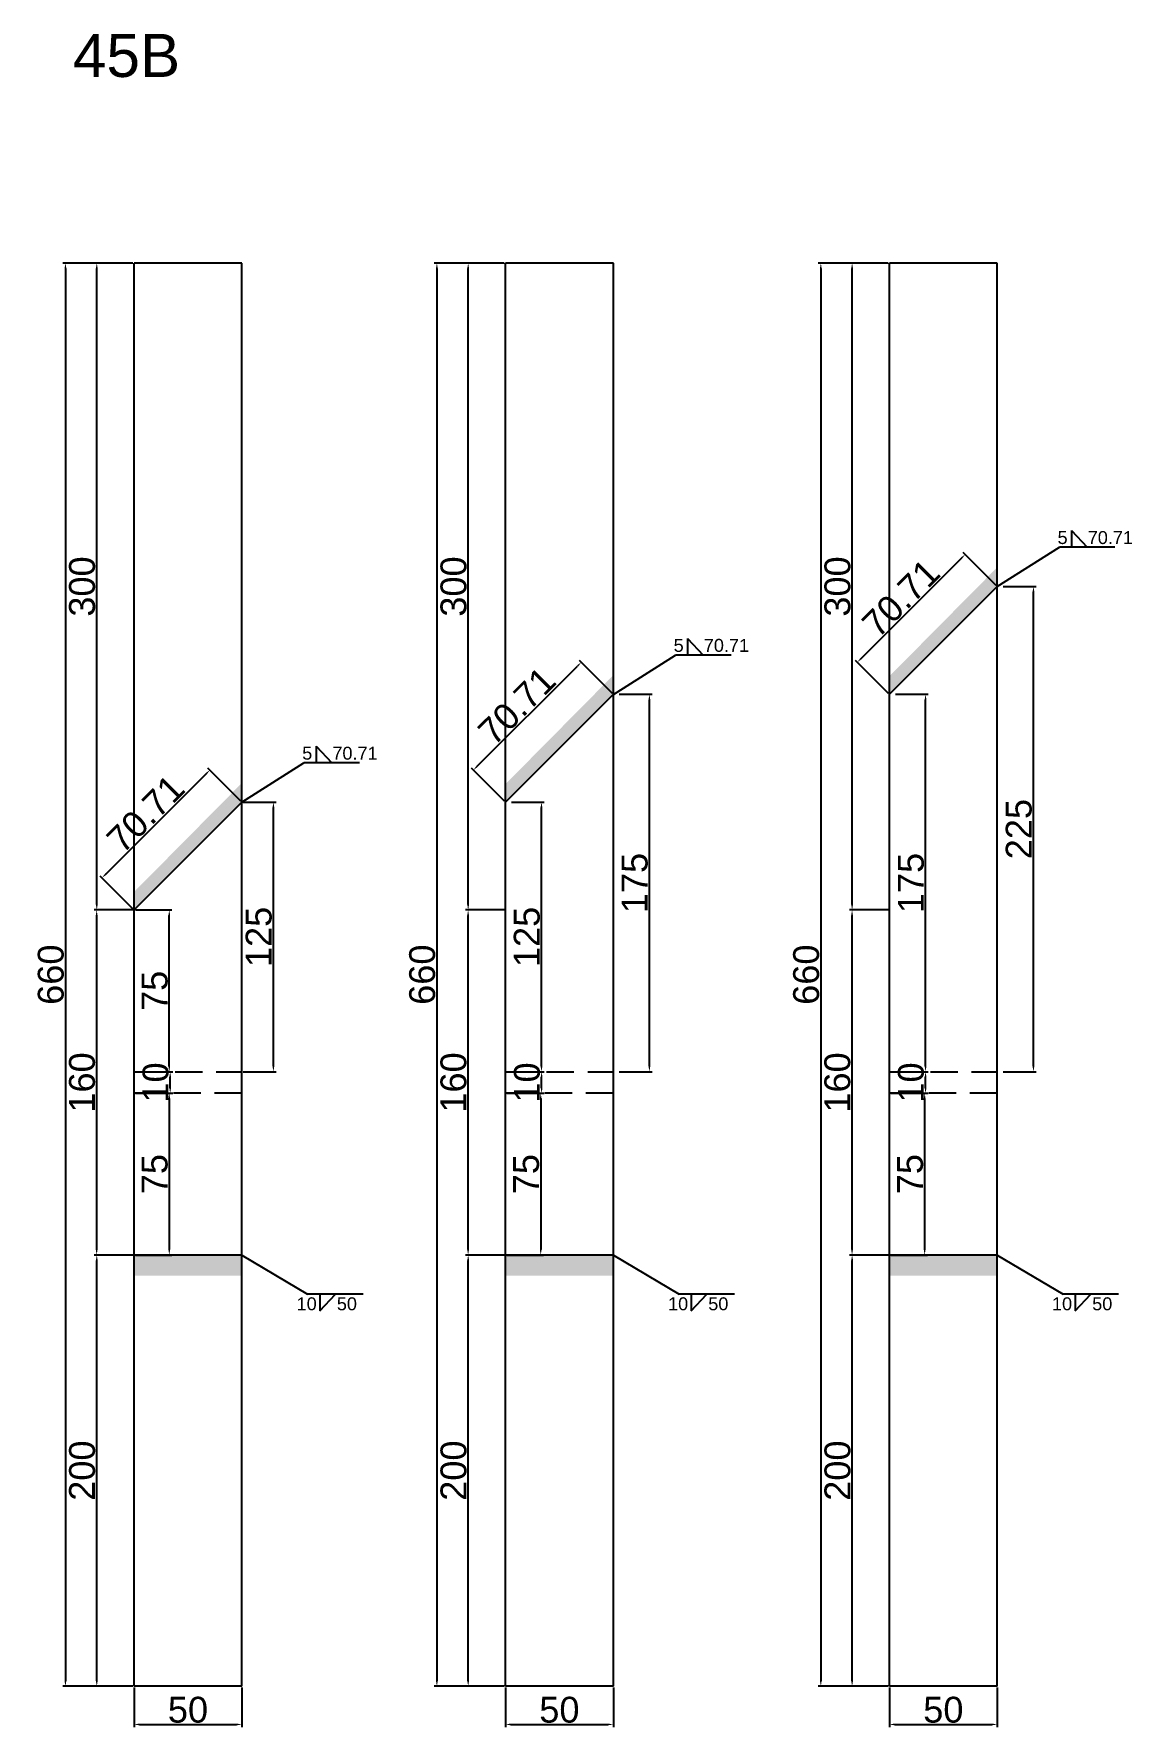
# Model space of a CAD drawing. Header units: millimetres. Extents: x 1455 to 24185, y -7314 to 4772.
# Drawn here: x 17683 to 18192, y 46 to 832 of the extents above; entities that cross this region are included whole.
import ezdxf

# ---------------------------------------------------------------- set-up
doc = ezdxf.new("R2010")
doc.units = ezdxf.units.MM
doc.linetypes.add('DASHED', pattern=[19.05, 12.7, -6.35])
for name, color, linetype in [('尺寸标注', 6, 'Continuous'), ('标号', 4, 'Continuous'), ('焊缝', 250, 'Continuous')]:
    doc.layers.add(name, color=color, linetype=linetype)
doc.styles.get("Standard").update_dxf_attribs({"font": 'arial.ttf'})
doc.dimstyles.new('ISO-25-JHF', dxfattribs={"dimtxt": 12, "dimasz": 2.5, "dimexe": 1.25, "dimexo": 0.625, "dimtad": 1, "dimtxsty": 'Standard', "dimcen": 2.5, "dimadec": 0, "dimazin": 0, "dimtfac": 1, "dimtmove": 0, "dimatfit": 3, "dimfxl": 1, "dimarcsym": 0})

# ---------------------------------------------------------------- blocks, each defined once
blk = doc.blocks.new('*D850')
at = {"layer": 'Defpoints', "color": 0, "transparency": 16777216}
for p in [(17729.41, 65.25), (17779.41, 65.25), (17779.41, 47.56)]:
    blk.add_point(p, dxfattribs=at)
at = {"layer": '尺寸标注', "color": 0, "lineweight": -2, "transparency": 16777216}
for p, q in [((17729.41, 64.62), (17729.41, 46.31)), ((17779.41, 64.62), (17779.41, 46.31)), ((17731.91, 47.56), (17776.91, 47.56))]:
    blk.add_line(p, q, dxfattribs=at)
at = {"layer": '尺寸标注', "color": 0, "transparency": 16777216}
for points in [[(17731.91, 47.97), (17731.91, 47.14), (17729.41, 47.56)], [(17776.91, 47.97), (17776.91, 47.14), (17779.41, 47.56)]]:
    blk.add_solid(points, dxfattribs=at)
at = {"layer": '尺寸标注', "color": 0, "transparency": 16777216, "insert": (17754.41, 54.31), "char_height": 12, "attachment_point": 5}
blk.add_mtext('50', dxfattribs=at)
blk = doc.blocks.new('*D959')
at = {"layer": 'Defpoints', "color": 0, "transparency": 16777216}
for p in [(17729.41, 340.25), (17729.41, 265.25), (17745.75, 265.25)]:
    blk.add_point(p, dxfattribs=at)
at = {"layer": '尺寸标注', "color": 0, "lineweight": -2, "transparency": 16777216}
for p, q in [((17730.04, 340.25), (17747, 340.25)), ((17745.75, 337.75), (17745.75, 267.75)), ((17730.04, 265.25), (17747, 265.25))]:
    blk.add_line(p, q, dxfattribs=at)
at = {"layer": '尺寸标注', "color": 0, "transparency": 16777216}
for points in [[(17745.34, 337.75), (17746.17, 337.75), (17745.75, 340.25)], [(17745.34, 267.75), (17746.17, 267.75), (17745.75, 265.25)]]:
    blk.add_solid(points, dxfattribs=at)
at = {"layer": '尺寸标注', "color": 0, "transparency": 16777216, "insert": (17739.03, 302.75), "char_height": 12, "attachment_point": 5, "rotation": 90}
blk.add_mtext('75', dxfattribs=at)
blk = doc.blocks.new('*D960')
at = {"layer": 'Defpoints', "color": 0, "transparency": 16777216}
for p in [(17729.41, 350.25), (17746.17, 350.25), (17729.41, 340.25)]:
    blk.add_point(p, dxfattribs=at)
at = {"layer": '尺寸标注', "color": 0, "lineweight": -2, "transparency": 16777216}
for p, q in [((17730.04, 350.25), (17747.42, 350.25)), ((17746.17, 342.75), (17746.17, 347.75)), ((17730.04, 340.25), (17747.42, 340.25))]:
    blk.add_line(p, q, dxfattribs=at)
at = {"layer": '尺寸标注', "color": 0, "transparency": 16777216}
for points in [[(17745.75, 347.75), (17746.59, 347.75), (17746.17, 350.25)], [(17745.75, 342.75), (17746.59, 342.75), (17746.17, 340.25)]]:
    blk.add_solid(points, dxfattribs=at)
at = {"layer": '尺寸标注', "color": 0, "transparency": 16777216, "insert": (17739.42, 345.25), "char_height": 12, "attachment_point": 5, "rotation": 90}
blk.add_mtext('10', dxfattribs=at)
blk = doc.blocks.new('*D851')
at = {"layer": 'Defpoints', "color": 0, "transparency": 16777216}
for p in [(17712.14, 265.25), (17729.41, 265.25), (17729.41, 65.25)]:
    blk.add_point(p, dxfattribs=at)
at = {"layer": '尺寸标注', "color": 0, "lineweight": -2, "transparency": 16777216}
for p, q in [((17728.79, 265.25), (17710.89, 265.25)), ((17712.14, 67.75), (17712.14, 262.75)), ((17728.79, 65.25), (17710.89, 65.25))]:
    blk.add_line(p, q, dxfattribs=at)
at = {"layer": '尺寸标注', "color": 0, "transparency": 16777216}
for points in [[(17711.72, 262.75), (17712.56, 262.75), (17712.14, 265.25)], [(17711.72, 67.75), (17712.56, 67.75), (17712.14, 65.25)]]:
    blk.add_solid(points, dxfattribs=at)
at = {"layer": '尺寸标注', "color": 0, "transparency": 16777216, "insert": (17705.39, 165.25), "char_height": 12, "attachment_point": 5, "rotation": 90}
blk.add_mtext('200', dxfattribs=at)
blk = doc.blocks.new('*D852')
at = {"layer": 'Defpoints', "color": 0, "transparency": 16777216}
for p in [(17712.14, 725.25), (17729.41, 725.25), (17729.41, 425.25)]:
    blk.add_point(p, dxfattribs=at)
at = {"layer": '尺寸标注', "color": 0, "lineweight": -2, "transparency": 16777216}
for p, q in [((17728.79, 725.25), (17710.89, 725.25)), ((17712.14, 427.75), (17712.14, 722.75)), ((17728.79, 425.25), (17710.89, 425.25))]:
    blk.add_line(p, q, dxfattribs=at)
at = {"layer": '尺寸标注', "color": 0, "transparency": 16777216}
for points in [[(17711.72, 722.75), (17712.56, 722.75), (17712.14, 725.25)], [(17711.72, 427.75), (17712.56, 427.75), (17712.14, 425.25)]]:
    blk.add_solid(points, dxfattribs=at)
at = {"layer": '尺寸标注', "color": 0, "transparency": 16777216, "insert": (17705.38, 575.25), "char_height": 12, "attachment_point": 5, "rotation": 90}
blk.add_mtext('300', dxfattribs=at)
blk = doc.blocks.new('*D961')
at = {"layer": 'Defpoints', "color": 0, "transparency": 16777216}
for p in [(17764.55, 490.11), (17779.41, 475.25), (17729.43, 425.26)]:
    blk.add_point(p, dxfattribs=at)
at = {"layer": '尺寸标注', "color": 0, "lineweight": -2, "transparency": 16777216}
for p, q in [((17716.33, 441.89), (17762.78, 488.34)), ((17778.97, 475.69), (17763.67, 490.99)), ((17728.98, 425.7), (17713.68, 441))]:
    blk.add_line(p, q, dxfattribs=at)
at = {"layer": '尺寸标注', "color": 0, "transparency": 16777216}
for points in [[(17762.49, 488.64), (17763.08, 488.05), (17764.55, 490.11)], [(17716.04, 442.18), (17716.63, 441.59), (17714.56, 440.12)]]:
    blk.add_solid(points, dxfattribs=at)
at = {"layer": '尺寸标注', "color": 0, "transparency": 16777216, "insert": (17734.78, 469.89), "char_height": 12, "attachment_point": 5, "rotation": 45}
blk.add_mtext('70.71', dxfattribs=at)
blk = doc.blocks.new('*D855')
at = {"layer": 'Defpoints', "color": 0, "transparency": 16777216}
for p in [(17779.41, 475.25), (17794, 475.25), (17779.41, 350.25)]:
    blk.add_point(p, dxfattribs=at)
at = {"layer": '尺寸标注', "color": 0, "lineweight": -2, "transparency": 16777216}
for p, q in [((17780.04, 475.25), (17795.25, 475.25)), ((17794, 352.75), (17794, 472.75)), ((17780.04, 350.25), (17795.25, 350.25))]:
    blk.add_line(p, q, dxfattribs=at)
at = {"layer": '尺寸标注', "color": 0, "transparency": 16777216}
for points in [[(17793.58, 472.75), (17794.42, 472.75), (17794, 475.25)], [(17793.58, 352.75), (17794.42, 352.75), (17794, 350.25)]]:
    blk.add_solid(points, dxfattribs=at)
at = {"layer": '尺寸标注', "color": 0, "transparency": 16777216, "insert": (17787.25, 412.75), "char_height": 12, "attachment_point": 5, "rotation": 90}
blk.add_mtext('125', dxfattribs=at)
blk = doc.blocks.new('*D856')
at = {"layer": 'Defpoints', "color": 0, "transparency": 16777216}
for p in [(17729.41, 425.25), (17745.75, 425.25), (17729.41, 350.25)]:
    blk.add_point(p, dxfattribs=at)
at = {"layer": '尺寸标注', "color": 0, "lineweight": -2, "transparency": 16777216}
for p, q in [((17730.04, 425.25), (17747, 425.25)), ((17745.75, 352.75), (17745.75, 422.75)), ((17730.04, 350.25), (17747, 350.25))]:
    blk.add_line(p, q, dxfattribs=at)
at = {"layer": '尺寸标注', "color": 0, "transparency": 16777216}
for points in [[(17745.34, 422.75), (17746.17, 422.75), (17745.75, 425.25)], [(17745.34, 352.75), (17746.17, 352.75), (17745.75, 350.25)]]:
    blk.add_solid(points, dxfattribs=at)
at = {"layer": '尺寸标注', "color": 0, "transparency": 16777216, "insert": (17739.03, 387.75), "char_height": 12, "attachment_point": 5, "rotation": 90}
blk.add_mtext('75', dxfattribs=at)
blk = doc.blocks.new('*D878')
at = {"layer": 'Defpoints', "color": 0, "transparency": 16777216}
for p in [(17712.11, 425.25), (17729.41, 425.25), (17729.41, 265.25)]:
    blk.add_point(p, dxfattribs=at)
at = {"layer": '尺寸标注', "color": 0, "lineweight": -2, "transparency": 16777216}
for p, q in [((17728.79, 425.25), (17710.86, 425.25)), ((17712.11, 267.75), (17712.11, 422.75)), ((17728.79, 265.25), (17710.86, 265.25))]:
    blk.add_line(p, q, dxfattribs=at)
at = {"layer": '尺寸标注', "color": 0, "transparency": 16777216}
for points in [[(17711.69, 422.75), (17712.52, 422.75), (17712.11, 425.25)], [(17711.69, 267.75), (17712.52, 267.75), (17712.11, 265.25)]]:
    blk.add_solid(points, dxfattribs=at)
at = {"layer": '尺寸标注', "color": 0, "transparency": 16777216, "insert": (17705.35, 345.25), "char_height": 12, "attachment_point": 5, "rotation": 90}
blk.add_mtext('160', dxfattribs=at)
blk = doc.blocks.new('*D879')
at = {"layer": 'Defpoints', "color": 0, "transparency": 16777216}
for p in [(17729.41, 725.25), (17697.63, 65.25), (17729.41, 65.25)]:
    blk.add_point(p, dxfattribs=at)
at = {"layer": '尺寸标注', "color": 0, "lineweight": -2, "transparency": 16777216}
for p, q in [((17728.79, 725.25), (17696.38, 725.25)), ((17697.63, 722.75), (17697.63, 67.75)), ((17728.79, 65.25), (17696.38, 65.25))]:
    blk.add_line(p, q, dxfattribs=at)
at = {"layer": '尺寸标注', "color": 0, "transparency": 16777216}
for points in [[(17697.21, 722.75), (17698.05, 722.75), (17697.63, 725.25)], [(17697.21, 67.75), (17698.05, 67.75), (17697.63, 65.25)]]:
    blk.add_solid(points, dxfattribs=at)
at = {"layer": '尺寸标注', "color": 0, "transparency": 16777216, "insert": (17690.88, 395.25), "char_height": 12, "attachment_point": 5, "rotation": 90}
blk.add_mtext('660', dxfattribs=at)
blk = doc.blocks.new('*D880')
at = {"layer": 'Defpoints', "color": 0, "transparency": 16777216}
for p in [(17901.54, 65.25), (17951.54, 65.25), (17951.54, 47.56)]:
    blk.add_point(p, dxfattribs=at)
at = {"layer": '尺寸标注', "color": 0, "lineweight": -2, "transparency": 16777216}
for p, q in [((17901.54, 64.62), (17901.54, 46.31)), ((17951.54, 64.62), (17951.54, 46.31)), ((17904.04, 47.56), (17949.04, 47.56))]:
    blk.add_line(p, q, dxfattribs=at)
at = {"layer": '尺寸标注', "color": 0, "transparency": 16777216}
for points in [[(17904.04, 47.97), (17904.04, 47.14), (17901.54, 47.56)], [(17949.04, 47.97), (17949.04, 47.14), (17951.54, 47.56)]]:
    blk.add_solid(points, dxfattribs=at)
at = {"layer": '尺寸标注', "color": 0, "transparency": 16777216, "insert": (17926.54, 54.31), "char_height": 12, "attachment_point": 5}
blk.add_mtext('50', dxfattribs=at)
blk = doc.blocks.new('*D962')
at = {"layer": 'Defpoints', "color": 0, "transparency": 16777216}
for p in [(17901.54, 340.25), (17901.54, 265.25), (17917.88, 265.25)]:
    blk.add_point(p, dxfattribs=at)
at = {"layer": '尺寸标注', "color": 0, "lineweight": -2, "transparency": 16777216}
for p, q in [((17902.17, 340.25), (17919.13, 340.25)), ((17917.88, 337.75), (17917.88, 267.75)), ((17902.17, 265.25), (17919.13, 265.25))]:
    blk.add_line(p, q, dxfattribs=at)
at = {"layer": '尺寸标注', "color": 0, "transparency": 16777216}
for points in [[(17917.47, 337.75), (17918.3, 337.75), (17917.88, 340.25)], [(17917.47, 267.75), (17918.3, 267.75), (17917.88, 265.25)]]:
    blk.add_solid(points, dxfattribs=at)
at = {"layer": '尺寸标注', "color": 0, "transparency": 16777216, "insert": (17911.16, 302.75), "char_height": 12, "attachment_point": 5, "rotation": 90}
blk.add_mtext('75', dxfattribs=at)
blk = doc.blocks.new('*D963')
at = {"layer": 'Defpoints', "color": 0, "transparency": 16777216}
for p in [(17901.54, 350.25), (17918.3, 350.25), (17901.54, 340.25)]:
    blk.add_point(p, dxfattribs=at)
at = {"layer": '尺寸标注', "color": 0, "lineweight": -2, "transparency": 16777216}
for p, q in [((17902.17, 350.25), (17919.55, 350.25)), ((17918.3, 342.75), (17918.3, 347.75)), ((17902.17, 340.25), (17919.55, 340.25))]:
    blk.add_line(p, q, dxfattribs=at)
at = {"layer": '尺寸标注', "color": 0, "transparency": 16777216}
for points in [[(17917.88, 347.75), (17918.72, 347.75), (17918.3, 350.25)], [(17917.88, 342.75), (17918.72, 342.75), (17918.3, 340.25)]]:
    blk.add_solid(points, dxfattribs=at)
at = {"layer": '尺寸标注', "color": 0, "transparency": 16777216, "insert": (17911.55, 345.25), "char_height": 12, "attachment_point": 5, "rotation": 90}
blk.add_mtext('10', dxfattribs=at)
blk = doc.blocks.new('*D881')
at = {"layer": 'Defpoints', "color": 0, "transparency": 16777216}
for p in [(17884.27, 265.25), (17901.54, 265.25), (17901.54, 65.25)]:
    blk.add_point(p, dxfattribs=at)
at = {"layer": '尺寸标注', "color": 0, "lineweight": -2, "transparency": 16777216}
for p, q in [((17900.92, 265.25), (17883.02, 265.25)), ((17884.27, 67.75), (17884.27, 262.75)), ((17900.92, 65.25), (17883.02, 65.25))]:
    blk.add_line(p, q, dxfattribs=at)
at = {"layer": '尺寸标注', "color": 0, "transparency": 16777216}
for points in [[(17883.85, 262.75), (17884.69, 262.75), (17884.27, 265.25)], [(17883.85, 67.75), (17884.69, 67.75), (17884.27, 65.25)]]:
    blk.add_solid(points, dxfattribs=at)
at = {"layer": '尺寸标注', "color": 0, "transparency": 16777216, "insert": (17877.52, 165.25), "char_height": 12, "attachment_point": 5, "rotation": 90}
blk.add_mtext('200', dxfattribs=at)
blk = doc.blocks.new('*D882')
at = {"layer": 'Defpoints', "color": 0, "transparency": 16777216}
for p in [(17884.27, 725.25), (17901.54, 725.25), (17901.54, 425.25)]:
    blk.add_point(p, dxfattribs=at)
at = {"layer": '尺寸标注', "color": 0, "lineweight": -2, "transparency": 16777216}
for p, q in [((17900.92, 725.25), (17883.02, 725.25)), ((17884.27, 427.75), (17884.27, 722.75)), ((17900.92, 425.25), (17883.02, 425.25))]:
    blk.add_line(p, q, dxfattribs=at)
at = {"layer": '尺寸标注', "color": 0, "transparency": 16777216}
for points in [[(17883.85, 722.75), (17884.69, 722.75), (17884.27, 725.25)], [(17883.85, 427.75), (17884.69, 427.75), (17884.27, 425.25)]]:
    blk.add_solid(points, dxfattribs=at)
at = {"layer": '尺寸标注', "color": 0, "transparency": 16777216, "insert": (17877.51, 575.25), "char_height": 12, "attachment_point": 5, "rotation": 90}
blk.add_mtext('300', dxfattribs=at)
blk = doc.blocks.new('*D964')
at = {"layer": 'Defpoints', "color": 0, "transparency": 16777216}
for p in [(17936.67, 540.11), (17951.53, 525.25), (17901.54, 475.26)]:
    blk.add_point(p, dxfattribs=at)
at = {"layer": '尺寸标注', "color": 0, "lineweight": -2, "transparency": 16777216}
for p, q in [((17888.45, 491.89), (17934.9, 538.34)), ((17951.09, 525.69), (17935.79, 540.99)), ((17901.1, 475.7), (17885.8, 491))]:
    blk.add_line(p, q, dxfattribs=at)
at = {"layer": '尺寸标注', "color": 0, "transparency": 16777216}
for points in [[(17934.61, 538.64), (17935.2, 538.05), (17936.67, 540.11)], [(17888.15, 492.18), (17888.74, 491.59), (17886.68, 490.12)]]:
    blk.add_solid(points, dxfattribs=at)
at = {"layer": '尺寸标注', "color": 0, "transparency": 16777216, "insert": (17906.9, 519.89), "char_height": 12, "attachment_point": 5, "rotation": 45}
blk.add_mtext('70.71', dxfattribs=at)
blk = doc.blocks.new('*D883')
at = {"layer": 'Defpoints', "color": 0, "transparency": 16777216}
for p in [(17884.24, 425.25), (17901.54, 425.25), (17901.54, 265.25)]:
    blk.add_point(p, dxfattribs=at)
at = {"layer": '尺寸标注', "color": 0, "lineweight": -2, "transparency": 16777216}
for p, q in [((17900.92, 425.25), (17882.99, 425.25)), ((17884.24, 267.75), (17884.24, 422.75)), ((17900.92, 265.25), (17882.99, 265.25))]:
    blk.add_line(p, q, dxfattribs=at)
at = {"layer": '尺寸标注', "color": 0, "transparency": 16777216}
for points in [[(17883.82, 422.75), (17884.65, 422.75), (17884.24, 425.25)], [(17883.82, 267.75), (17884.65, 267.75), (17884.24, 265.25)]]:
    blk.add_solid(points, dxfattribs=at)
at = {"layer": '尺寸标注', "color": 0, "transparency": 16777216, "insert": (17877.48, 345.25), "char_height": 12, "attachment_point": 5, "rotation": 90}
blk.add_mtext('160', dxfattribs=at)
blk = doc.blocks.new('*D884')
at = {"layer": 'Defpoints', "color": 0, "transparency": 16777216}
for p in [(17901.54, 725.25), (17869.76, 65.25), (17901.54, 65.25)]:
    blk.add_point(p, dxfattribs=at)
at = {"layer": '尺寸标注', "color": 0, "lineweight": -2, "transparency": 16777216}
for p, q in [((17900.92, 725.25), (17868.51, 725.25)), ((17869.76, 722.75), (17869.76, 67.75)), ((17900.92, 65.25), (17868.51, 65.25))]:
    blk.add_line(p, q, dxfattribs=at)
at = {"layer": '尺寸标注', "color": 0, "transparency": 16777216}
for points in [[(17869.34, 722.75), (17870.18, 722.75), (17869.76, 725.25)], [(17869.34, 67.75), (17870.18, 67.75), (17869.76, 65.25)]]:
    blk.add_solid(points, dxfattribs=at)
at = {"layer": '尺寸标注', "color": 0, "transparency": 16777216, "insert": (17863.01, 395.25), "char_height": 12, "attachment_point": 5, "rotation": 90}
blk.add_mtext('660', dxfattribs=at)
blk = doc.blocks.new('*D885')
at = {"layer": 'Defpoints', "color": 0, "transparency": 16777216}
for p in [(18079.47, 65.25), (18129.47, 65.25), (18129.47, 47.56)]:
    blk.add_point(p, dxfattribs=at)
at = {"layer": '尺寸标注', "color": 0, "lineweight": -2, "transparency": 16777216}
for p, q in [((18079.47, 64.62), (18079.47, 46.31)), ((18129.47, 64.62), (18129.47, 46.31)), ((18081.97, 47.56), (18126.97, 47.56))]:
    blk.add_line(p, q, dxfattribs=at)
at = {"layer": '尺寸标注', "color": 0, "transparency": 16777216}
for points in [[(18081.97, 47.97), (18081.97, 47.14), (18079.47, 47.56)], [(18126.97, 47.97), (18126.97, 47.14), (18129.47, 47.56)]]:
    blk.add_solid(points, dxfattribs=at)
at = {"layer": '尺寸标注', "color": 0, "transparency": 16777216, "insert": (18104.47, 54.31), "char_height": 12, "attachment_point": 5}
blk.add_mtext('50', dxfattribs=at)
blk = doc.blocks.new('*D965')
at = {"layer": 'Defpoints', "color": 0, "transparency": 16777216}
for p in [(18079.47, 340.25), (18079.47, 265.25), (18095.81, 265.25)]:
    blk.add_point(p, dxfattribs=at)
at = {"layer": '尺寸标注', "color": 0, "lineweight": -2, "transparency": 16777216}
for p, q in [((18080.1, 340.25), (18097.06, 340.25)), ((18095.81, 337.75), (18095.81, 267.75)), ((18080.1, 265.25), (18097.06, 265.25))]:
    blk.add_line(p, q, dxfattribs=at)
at = {"layer": '尺寸标注', "color": 0, "transparency": 16777216}
for points in [[(18095.4, 337.75), (18096.23, 337.75), (18095.81, 340.25)], [(18095.4, 267.75), (18096.23, 267.75), (18095.81, 265.25)]]:
    blk.add_solid(points, dxfattribs=at)
at = {"layer": '尺寸标注', "color": 0, "transparency": 16777216, "insert": (18089.09, 302.75), "char_height": 12, "attachment_point": 5, "rotation": 90}
blk.add_mtext('75', dxfattribs=at)
blk = doc.blocks.new('*D966')
at = {"layer": 'Defpoints', "color": 0, "transparency": 16777216}
for p in [(18079.47, 350.25), (18096.23, 350.25), (18079.47, 340.25)]:
    blk.add_point(p, dxfattribs=at)
at = {"layer": '尺寸标注', "color": 0, "lineweight": -2, "transparency": 16777216}
for p, q in [((18080.1, 350.25), (18097.48, 350.25)), ((18096.23, 342.75), (18096.23, 347.75)), ((18080.1, 340.25), (18097.48, 340.25))]:
    blk.add_line(p, q, dxfattribs=at)
at = {"layer": '尺寸标注', "color": 0, "transparency": 16777216}
for points in [[(18095.81, 347.75), (18096.65, 347.75), (18096.23, 350.25)], [(18095.81, 342.75), (18096.65, 342.75), (18096.23, 340.25)]]:
    blk.add_solid(points, dxfattribs=at)
at = {"layer": '尺寸标注', "color": 0, "transparency": 16777216, "insert": (18089.48, 345.25), "char_height": 12, "attachment_point": 5, "rotation": 90}
blk.add_mtext('10', dxfattribs=at)
blk = doc.blocks.new('*D886')
at = {"layer": 'Defpoints', "color": 0, "transparency": 16777216}
for p in [(18062.2, 265.25), (18079.47, 265.25), (18079.47, 65.25)]:
    blk.add_point(p, dxfattribs=at)
at = {"layer": '尺寸标注', "color": 0, "lineweight": -2, "transparency": 16777216}
for p, q in [((18078.85, 265.25), (18060.95, 265.25)), ((18062.2, 67.75), (18062.2, 262.75)), ((18078.85, 65.25), (18060.95, 65.25))]:
    blk.add_line(p, q, dxfattribs=at)
at = {"layer": '尺寸标注', "color": 0, "transparency": 16777216}
for points in [[(18061.78, 262.75), (18062.62, 262.75), (18062.2, 265.25)], [(18061.78, 67.75), (18062.62, 67.75), (18062.2, 65.25)]]:
    blk.add_solid(points, dxfattribs=at)
at = {"layer": '尺寸标注', "color": 0, "transparency": 16777216, "insert": (18055.45, 165.25), "char_height": 12, "attachment_point": 5, "rotation": 90}
blk.add_mtext('200', dxfattribs=at)
blk = doc.blocks.new('*D887')
at = {"layer": 'Defpoints', "color": 0, "transparency": 16777216}
for p in [(18062.2, 725.25), (18079.47, 725.25), (18079.47, 425.25)]:
    blk.add_point(p, dxfattribs=at)
at = {"layer": '尺寸标注', "color": 0, "lineweight": -2, "transparency": 16777216}
for p, q in [((18078.85, 725.25), (18060.95, 725.25)), ((18062.2, 427.75), (18062.2, 722.75)), ((18078.85, 425.25), (18060.95, 425.25))]:
    blk.add_line(p, q, dxfattribs=at)
at = {"layer": '尺寸标注', "color": 0, "transparency": 16777216}
for points in [[(18061.78, 722.75), (18062.62, 722.75), (18062.2, 725.25)], [(18061.78, 427.75), (18062.62, 427.75), (18062.2, 425.25)]]:
    blk.add_solid(points, dxfattribs=at)
at = {"layer": '尺寸标注', "color": 0, "transparency": 16777216, "insert": (18055.44, 575.25), "char_height": 12, "attachment_point": 5, "rotation": 90}
blk.add_mtext('300', dxfattribs=at)
blk = doc.blocks.new('*D967')
at = {"layer": 'Defpoints', "color": 0, "transparency": 16777216}
for p in [(18114.57, 590.11), (18129.44, 575.25), (18079.45, 525.26)]:
    blk.add_point(p, dxfattribs=at)
at = {"layer": '尺寸标注', "color": 0, "lineweight": -2, "transparency": 16777216}
for p, q in [((18129, 575.69), (18113.69, 590.99)), ((18066.35, 541.89), (18112.81, 588.34)), ((18079.01, 525.7), (18063.7, 541))]:
    blk.add_line(p, q, dxfattribs=at)
at = {"layer": '尺寸标注', "color": 0, "transparency": 16777216}
for points in [[(18112.51, 588.64), (18113.1, 588.05), (18114.57, 590.11)], [(18066.06, 542.18), (18066.65, 541.59), (18064.59, 540.12)]]:
    blk.add_solid(points, dxfattribs=at)
at = {"layer": '尺寸标注', "color": 0, "transparency": 16777216, "insert": (18084.81, 569.89), "char_height": 12, "attachment_point": 5, "rotation": 45}
blk.add_mtext('70.71', dxfattribs=at)
blk = doc.blocks.new('*D888')
at = {"layer": 'Defpoints', "color": 0, "transparency": 16777216}
for p in [(18062.17, 425.25), (18079.47, 425.25), (18079.47, 265.25)]:
    blk.add_point(p, dxfattribs=at)
at = {"layer": '尺寸标注', "color": 0, "lineweight": -2, "transparency": 16777216}
for p, q in [((18078.85, 425.25), (18060.92, 425.25)), ((18062.17, 267.75), (18062.17, 422.75)), ((18078.85, 265.25), (18060.92, 265.25))]:
    blk.add_line(p, q, dxfattribs=at)
at = {"layer": '尺寸标注', "color": 0, "transparency": 16777216}
for points in [[(18061.75, 422.75), (18062.58, 422.75), (18062.17, 425.25)], [(18061.75, 267.75), (18062.58, 267.75), (18062.17, 265.25)]]:
    blk.add_solid(points, dxfattribs=at)
at = {"layer": '尺寸标注', "color": 0, "transparency": 16777216, "insert": (18055.41, 345.25), "char_height": 12, "attachment_point": 5, "rotation": 90}
blk.add_mtext('160', dxfattribs=at)
blk = doc.blocks.new('*D889')
at = {"layer": 'Defpoints', "color": 0, "transparency": 16777216}
for p in [(18079.47, 725.25), (18047.69, 65.25), (18079.47, 65.25)]:
    blk.add_point(p, dxfattribs=at)
at = {"layer": '尺寸标注', "color": 0, "lineweight": -2, "transparency": 16777216}
for p, q in [((18078.85, 725.25), (18046.44, 725.25)), ((18047.69, 722.75), (18047.69, 67.75)), ((18078.85, 65.25), (18046.44, 65.25))]:
    blk.add_line(p, q, dxfattribs=at)
at = {"layer": '尺寸标注', "color": 0, "transparency": 16777216}
for points in [[(18047.27, 722.75), (18048.1, 722.75), (18047.69, 725.25)], [(18047.27, 67.75), (18048.1, 67.75), (18047.69, 65.25)]]:
    blk.add_solid(points, dxfattribs=at)
at = {"layer": '尺寸标注', "color": 0, "transparency": 16777216, "insert": (18040.94, 395.25), "char_height": 12, "attachment_point": 5, "rotation": 90}
blk.add_mtext('660', dxfattribs=at)
blk = doc.blocks.new('*D890')
at = {"layer": 'Defpoints', "color": 0, "transparency": 16777216}
for p in [(17903.65, 475.25), (17918.24, 475.25), (17903.65, 350.25)]:
    blk.add_point(p, dxfattribs=at)
at = {"layer": '尺寸标注', "color": 0, "lineweight": -2, "transparency": 16777216}
for p, q in [((17904.28, 475.25), (17919.49, 475.25)), ((17918.24, 352.75), (17918.24, 472.75)), ((17904.28, 350.25), (17919.49, 350.25))]:
    blk.add_line(p, q, dxfattribs=at)
at = {"layer": '尺寸标注', "color": 0, "transparency": 16777216}
for points in [[(17917.82, 472.75), (17918.66, 472.75), (17918.24, 475.25)], [(17917.82, 352.75), (17918.66, 352.75), (17918.24, 350.25)]]:
    blk.add_solid(points, dxfattribs=at)
at = {"layer": '尺寸标注', "color": 0, "transparency": 16777216, "insert": (17911.49, 412.75), "char_height": 12, "attachment_point": 5, "rotation": 90}
blk.add_mtext('125', dxfattribs=at)
blk = doc.blocks.new('*D891')
at = {"layer": 'Defpoints', "color": 0, "transparency": 16777216}
for p in [(17953.65, 525.25), (17968.24, 525.25), (17953.65, 350.25)]:
    blk.add_point(p, dxfattribs=at)
at = {"layer": '尺寸标注', "color": 0, "lineweight": -2, "transparency": 16777216}
for p, q in [((17954.28, 525.25), (17969.49, 525.25)), ((17968.24, 352.75), (17968.24, 522.75)), ((17954.28, 350.25), (17969.49, 350.25))]:
    blk.add_line(p, q, dxfattribs=at)
at = {"layer": '尺寸标注', "color": 0, "transparency": 16777216}
for points in [[(17967.82, 522.75), (17968.66, 522.75), (17968.24, 525.25)], [(17967.82, 352.75), (17968.66, 352.75), (17968.24, 350.25)]]:
    blk.add_solid(points, dxfattribs=at)
at = {"layer": '尺寸标注', "color": 0, "transparency": 16777216, "insert": (17961.49, 437.75), "char_height": 12, "attachment_point": 5, "rotation": 90}
blk.add_mtext('175', dxfattribs=at)
blk = doc.blocks.new('*D892')
at = {"layer": 'Defpoints', "color": 0, "transparency": 16777216}
for p in [(18081.64, 525.25), (18096.23, 525.25), (18081.64, 350.25)]:
    blk.add_point(p, dxfattribs=at)
at = {"layer": '尺寸标注', "color": 0, "lineweight": -2, "transparency": 16777216}
for p, q in [((18082.27, 525.25), (18097.48, 525.25)), ((18096.23, 352.75), (18096.23, 522.75)), ((18082.27, 350.25), (18097.48, 350.25))]:
    blk.add_line(p, q, dxfattribs=at)
at = {"layer": '尺寸标注', "color": 0, "transparency": 16777216}
for points in [[(18095.81, 522.75), (18096.65, 522.75), (18096.23, 525.25)], [(18095.81, 352.75), (18096.65, 352.75), (18096.23, 350.25)]]:
    blk.add_solid(points, dxfattribs=at)
at = {"layer": '尺寸标注', "color": 0, "transparency": 16777216, "insert": (18089.48, 437.75), "char_height": 12, "attachment_point": 5, "rotation": 90}
blk.add_mtext('175', dxfattribs=at)
blk = doc.blocks.new('*D893')
at = {"layer": 'Defpoints', "color": 0, "transparency": 16777216}
for p in [(18131.64, 575.25), (18146.23, 575.25), (18131.64, 350.25)]:
    blk.add_point(p, dxfattribs=at)
at = {"layer": '尺寸标注', "color": 0, "lineweight": -2, "transparency": 16777216}
for p, q in [((18132.27, 575.25), (18147.48, 575.25)), ((18146.23, 352.75), (18146.23, 572.75)), ((18132.27, 350.25), (18147.48, 350.25))]:
    blk.add_line(p, q, dxfattribs=at)
at = {"layer": '尺寸标注', "color": 0, "transparency": 16777216}
for points in [[(18145.81, 572.75), (18146.65, 572.75), (18146.23, 575.25)], [(18145.81, 352.75), (18146.65, 352.75), (18146.23, 350.25)]]:
    blk.add_solid(points, dxfattribs=at)
at = {"layer": '尺寸标注', "color": 0, "transparency": 16777216, "insert": (18139.48, 462.75), "char_height": 12, "attachment_point": 5, "rotation": 90}
blk.add_mtext('225', dxfattribs=at)

msp = doc.modelspace()

# ---------------------------------------------------------------- hatches: boundary and pattern name
at = {"layer": '焊缝'}
h = msp.add_hatch(color=250, dxfattribs=at)
h.dxf.hatch_style = 1
h.paths.add_polyline_path([(18079.437, 533.596), (18079.449, 525.257), (18129.437, 575.245), (18129.437, 584.148)])
h = msp.add_hatch(color=250, dxfattribs=at)
h.dxf.hatch_style = 1
h.paths.add_polyline_path([(17901.533, 483.596), (17901.544, 475.257), (17951.533, 525.245), (17951.533, 534.148)])
h = msp.add_hatch(color=250, dxfattribs=at)
h.dxf.hatch_style = 1
h.paths.add_polyline_path([(17729.415, 433.596), (17729.426, 425.257), (17779.415, 475.245), (17779.415, 484.148)])
h = msp.add_hatch(color=250, dxfattribs=at)
h.dxf.hatch_style = 1
h.paths.add_polyline_path([(17729.415, 265.675), (17729.415, 255.675), (17779.415, 255.675), (17779.415, 265.245)])
h = msp.add_hatch(color=250, dxfattribs=at)
h.dxf.hatch_style = 1
h.paths.add_polyline_path([(17901.545, 265.675), (17901.545, 255.675), (17951.545, 255.675), (17951.545, 265.245)])
h = msp.add_hatch(color=250, dxfattribs=at)
h.dxf.hatch_style = 1
h.paths.add_polyline_path([(18079.474, 265.675), (18079.474, 255.675), (18129.474, 255.675), (18129.474, 265.245)])

# ---------------------------------------------------------------- linework, layer by layer
for p, q in [((17779.415, 725.245), (17729.415, 725.245)), ((17729.415, 65.245), (17729.415, 725.245)), ((17779.415, 65.245), (17779.415, 725.245)), ((17951.545, 725.245), (17901.545, 725.245)), ((17901.545, 65.245), (17901.545, 725.245)), ((17951.545, 65.245), (17951.545, 725.245)), ((18129.474, 725.245), (18079.474, 725.245)), ((18079.474, 65.245), (18079.474, 725.245)), ((18129.474, 65.245), (18129.474, 725.245)), ((18079.449, 525.257), (18129.437, 575.245)), ((17901.544, 475.257), (17951.533, 525.245)), ((17729.426, 425.257), (17779.415, 475.245)), ((17779.415, 265.245), (17729.415, 265.245)), ((17951.545, 265.245), (17901.545, 265.245)), ((18129.474, 265.245), (18079.474, 265.245)), ((17779.415, 65.245), (17729.415, 65.245)), ((17951.545, 65.245), (17901.545, 65.245)), ((18129.474, 65.245), (18079.474, 65.245))]:
    msp.add_line(p, q)
at = {"linetype": 'DASHED'}
for p, q in [((17729.415, 350.245), (17779.415, 350.245)), ((17901.545, 350.245), (17951.545, 350.245)), ((18079.474, 350.245), (18129.474, 350.245)), ((17779.415, 340.245), (17729.415, 340.245)), ((17951.545, 340.245), (17901.545, 340.245)), ((18129.474, 340.245), (18079.474, 340.245))]:
    msp.add_line(p, q, dxfattribs=at)
at = {"layer": '尺寸标注'}
for p, q in [((18163.881, 601.2), (18171.113, 593.435)), ((18163.881, 601.2), (18163.881, 593.435)), ((18129.474, 575.245), (18158.232, 593.435)), ((18183.994, 593.435), (18158.232, 593.435)), ((17985.952, 551.2), (17993.184, 543.435)), ((17985.952, 551.2), (17985.952, 543.435)), ((17951.545, 525.245), (17980.302, 543.435)), ((18006.065, 543.435), (17980.302, 543.435)), ((17813.822, 501.2), (17821.054, 493.435)), ((17813.822, 501.2), (17813.822, 493.435)), ((17779.415, 475.245), (17808.172, 493.435)), ((17833.935, 493.435), (17808.172, 493.435)), ((17779.415, 265.245), (17809.865, 247.056)), ((17951.545, 265.245), (17981.995, 247.056)), ((18129.474, 265.245), (18159.924, 247.056)), ((17835.628, 247.056), (17809.865, 247.056)), ((17815.514, 247.056), (17815.514, 239.291)), ((17815.514, 239.291), (17822.746, 247.056)), ((18007.758, 247.056), (17981.995, 247.056)), ((17987.645, 247.056), (17987.645, 239.291)), ((17987.645, 239.291), (17994.876, 247.056)), ((18185.687, 247.056), (18159.924, 247.056)), ((18165.574, 247.056), (18165.574, 239.291)), ((18165.574, 239.291), (18172.805, 247.056))]:
    msp.add_line(p, q, dxfattribs=at)

# ---------------------------------------------------------------- texts
at = {"layer": '尺寸标注', "char_height": 6}
for s, insert, attachment_point in [('5    70.71', (18157.411, 600.952), 1), ('5    70.71', (17979.482, 550.952), 1), ('5    70.71', (17807.352, 500.952), 1), ('10    50', (17804.758, 239.538), 7), ('10    50', (17976.888, 239.538), 7), ('10    50', (18154.817, 239.538), 7)]:
    msp.add_mtext_dynamic_manual_height_columns(s, width=68.30832, gutter_width=12.5, heights=[0], dxfattribs=dict(at, insert=insert, attachment_point=attachment_point))
at = {"layer": '标号', "insert": (17701.078, 831.529), "char_height": 20, "attachment_point": 1}
msp.add_mtext_dynamic_manual_height_columns('45B', width=70.10425, gutter_width=12.5, heights=[0], dxfattribs=at)

# ---------------------------------------------------------------- dimensions: what is measured, and where the dimension line sits
at = {"layer": '尺寸标注'}
for p1, p2, distance, picture, middle in [((17729.415, 725.245), (17729.415, 65.245), -31.786, '*D879', (17690.877, 395.245)), ((17729.415, 425.245), (17729.415, 725.245), 17.275, '*D852', (17705.384, 575.245)), ((17901.545, 725.245), (17901.545, 65.245), -31.786, '*D884', (17863.007, 395.245)), ((17901.545, 425.245), (17901.545, 725.245), 17.275, '*D882', (17877.514, 575.245)), ((18079.474, 725.245), (18079.474, 65.245), -31.786, '*D889', (18040.936, 395.245)), ((18079.474, 425.245), (18079.474, 725.245), 17.275, '*D887', (18055.443, 575.245)), ((18131.644, 350.245), (18131.644, 575.245), -14.585, '*D893', (18139.478, 462.745)), ((17953.654, 350.245), (17953.654, 525.245), -14.585, '*D891', (17961.487, 437.745)), ((18081.644, 350.245), (18081.644, 525.245), -14.585, '*D892', (18089.478, 437.745)), ((17779.415, 350.245), (17779.415, 475.245), -14.585, '*D855', (17787.248, 412.745)), ((17903.654, 350.245), (17903.654, 475.245), -14.585, '*D890', (17911.487, 412.745)), ((17729.415, 265.245), (17729.415, 425.245), 17.309, '*D878', (17705.354, 345.245)), ((17729.415, 350.245), (17729.415, 425.245), -16.339, '*D856', (17739.026, 387.745)), ((17901.545, 265.245), (17901.545, 425.245), 17.309, '*D883', (17877.484, 345.245)), ((18079.474, 265.245), (18079.474, 425.245), 17.309, '*D888', (18055.413, 345.245)), ((17729.415, 340.245), (17729.415, 265.245), 16.339, '*D959', (17739.026, 302.745)), ((17901.545, 340.245), (17901.545, 265.245), 16.339, '*D962', (17911.156, 302.745)), ((18079.474, 340.245), (18079.474, 265.245), 16.339, '*D965', (18089.085, 302.745)), ((17729.415, 65.245), (17729.415, 265.245), 17.275, '*D851', (17705.388, 165.245)), ((17901.545, 65.245), (17901.545, 265.245), 17.275, '*D881', (17877.518, 165.245)), ((18079.474, 65.245), (18079.474, 265.245), 17.275, '*D886', (18055.447, 165.245)), ((17729.415, 65.245), (17779.415, 65.245), -17.689, '*D850', (17754.415, 54.309)), ((17901.545, 65.245), (17951.545, 65.245), -17.689, '*D880', (17926.545, 54.309)), ((18079.474, 65.245), (18129.474, 65.245), -17.689, '*D885', (18104.474, 54.309))]:
    dim = msp.add_aligned_dim(p1=p1, p2=p2, distance=distance, dimstyle='ISO-25-JHF', dxfattribs=at)
    dim.commit()
    dim.dimension.update_dxf_attribs({"geometry": picture, "text_midpoint": middle})
for p1, p2, picture, middle in [((18079.449, 525.257), (18129.437, 575.245), '*D967', (18084.805, 569.889)), ((17901.544, 475.257), (17951.533, 525.245), '*D964', (17906.901, 519.889)), ((17729.426, 425.257), (17779.415, 475.245), '*D961', (17734.783, 469.889))]:
    dim = msp.add_aligned_dim(p1=p1, p2=p2, distance=21.02, text='70.71', dimstyle='ISO-25-JHF', dxfattribs=at)
    dim.commit()
    dim.dimension.update_dxf_attribs({"geometry": picture, "text_midpoint": middle})
for base, p1, p2, picture, middle in [((17746.17, 350.245), (17729.415, 340.245), (17729.415, 350.245), '*D960', (17746.17, 345.245)), ((17918.3, 350.245), (17901.545, 340.245), (17901.545, 350.245), '*D963', (17918.3, 345.245)), ((18096.229, 350.245), (18079.474, 340.245), (18079.474, 350.245), '*D966', (18096.229, 345.245))]:
    dim = msp.add_linear_dim(base=base, p1=p1, p2=p2, angle=90, dimstyle='ISO-25-JHF', dxfattribs=at)
    dim.commit()
    dim.dimension.update_dxf_attribs({"geometry": picture, "text_midpoint": middle, "dimtype": 161})

doc.saveas('drawing.dxf')
